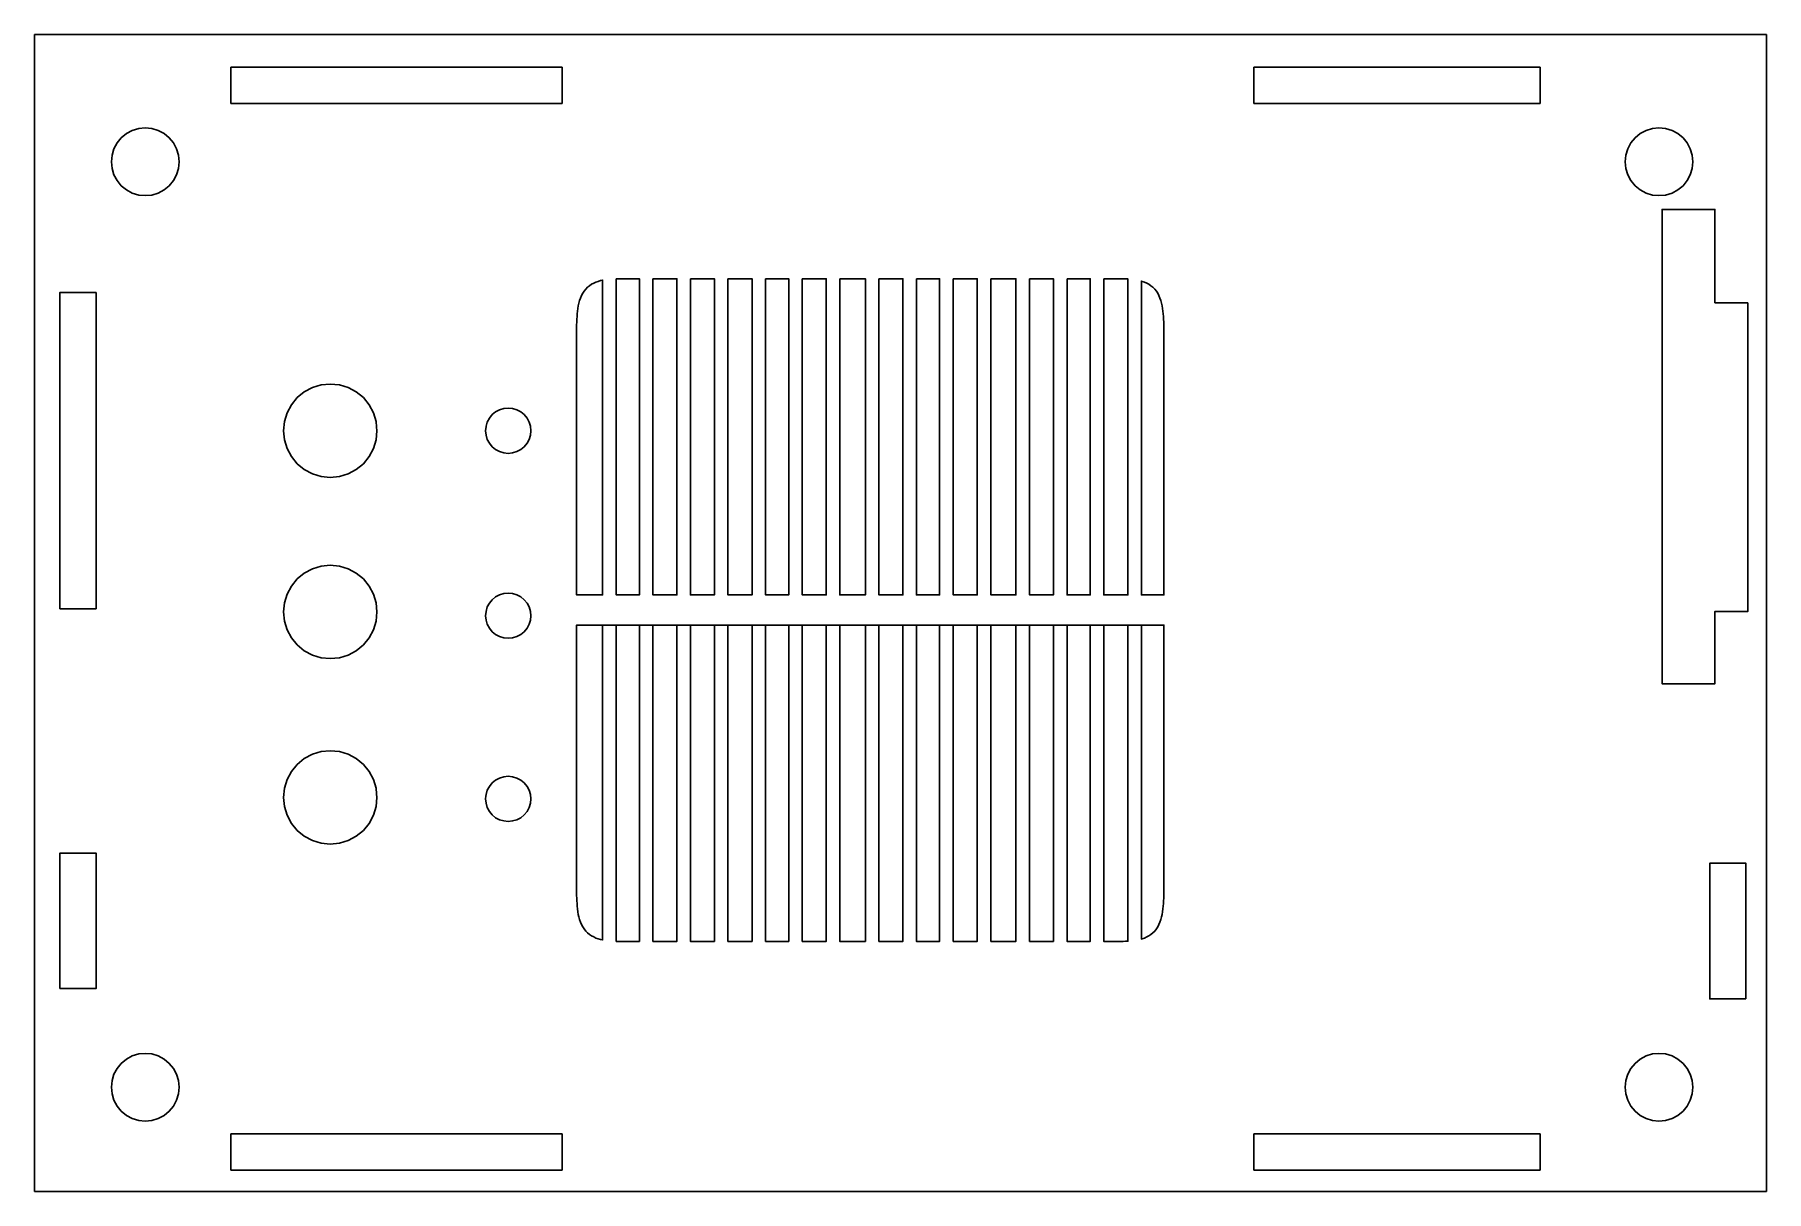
# Model space of a CAD drawing. Header units: millimetres. Extents: x -115 to 0, y -77 to 0.
import ezdxf

# ---------------------------------------------------------------- set-up
doc = ezdxf.new("R2010")
doc.units = ezdxf.units.MM
doc.layers.get('0').update_dxf_attribs({"linetype": 'CONTINUOUS'})

msp = doc.modelspace()

# ---------------------------------------------------------------- linework, layer by layer
for points in [[(0, -76.8), (0, 0), (-115, 0), (-115, -76.8)], [(-79.97, -4.57), (-101.97, -4.57), (-101.97, -2.17), (-79.97, -2.17)], [(-15.03, -4.57), (-34.03, -4.57), (-34.03, -2.17), (-15.03, -2.17)], [(-109.25, -6.85), (-108.9, -6.57), (-108.52, -6.36), (-108.09, -6.23), (-107.65, -6.19), (-107.22, -6.23), (-106.79, -6.36), (-106.4, -6.57), (-106.06, -6.85), (-105.78, -7.19), (-105.78, -7.19), (-105.58, -7.58), (-105.45, -8), (-105.4, -8.44), (-105.45, -8.88), (-105.58, -9.3), (-105.78, -9.69), (-106.06, -10.03), (-106.4, -10.31), (-106.79, -10.52), (-107.22, -10.65), (-107.65, -10.69), (-108.09, -10.65), (-108.52, -10.52), (-108.9, -10.31), (-109.25, -10.03), (-109.53, -9.69), (-109.73, -9.3), (-109.86, -8.88), (-109.9, -8.44), (-109.86, -8), (-109.73, -7.58), (-109.53, -7.19)], [(-5.05, -7.58), (-4.92, -8), (-4.88, -8.44), (-4.92, -8.88), (-5.05, -9.3), (-5.25, -9.69), (-5.53, -10.03), (-5.88, -10.31), (-6.26, -10.52), (-6.69, -10.65), (-7.13, -10.69), (-7.56, -10.65), (-7.99, -10.52), (-8.38, -10.31), (-8.72, -10.03), (-9, -9.69), (-9.2, -9.3), (-9.33, -8.88), (-9.38, -8.44), (-9.33, -8), (-9.2, -7.58), (-9, -7.19), (-8.72, -6.85), (-8.38, -6.57), (-7.99, -6.36), (-7.56, -6.23), (-7.13, -6.19), (-6.69, -6.23), (-6.26, -6.36), (-5.88, -6.57), (-5.53, -6.85), (-5.25, -7.19)], [(-1.22, -17.8), (-1.22, -38.3), (-3.42, -38.3), (-3.42, -43.1), (-6.92, -43.1), (-6.92, -11.6), (-3.42, -11.6), (-3.42, -17.8)], [(-110.92, -17.12), (-110.92, -38.12), (-113.32, -38.12), (-113.32, -17.12)], [(-78.93, -18.18), (-78.9, -18), (-78.86, -17.83), (-78.81, -17.66), (-78.75, -17.49), (-78.68, -17.33), (-78.6, -17.17), (-78.51, -17.03), (-78.4, -16.89), (-78.28, -16.77), (-78.15, -16.67), (-78.02, -16.57), (-77.87, -16.5), (-77.73, -16.43), (-77.57, -16.38), (-77.42, -16.33), (-77.28, -16.3), (-77.28, -37.2), (-79.01, -37.2), (-79.01, -20.16), (-79.01, -19.98), (-79.01, -19.8), (-79.01, -19.62), (-79.01, -19.44), (-79.01, -19.26), (-79, -19.08), (-78.99, -18.9), (-78.98, -18.72), (-78.97, -18.54), (-78.95, -18.36)], [(-76.38, -16.21), (-76.31, -16.21), (-76.15, -16.21), (-75.99, -16.21), (-75.83, -16.21), (-75.67, -16.21), (-75.51, -16.21), (-75.35, -16.21), (-74.84, -16.21), (-74.84, -37.2), (-76.38, -37.2)], [(-73.94, -16.21), (-72.35, -16.21), (-72.35, -37.2), (-73.94, -37.2)], [(-71.45, -16.21), (-69.86, -16.21), (-69.86, -37.2), (-71.45, -37.2)], [(-68.96, -16.21), (-67.36, -16.21), (-67.36, -37.2), (-68.96, -37.2)], [(-66.46, -16.21), (-64.92, -16.21), (-64.92, -37.2), (-66.46, -37.2)], [(-64.02, -16.21), (-62.43, -16.21), (-62.43, -37.2), (-64.02, -37.2)], [(-61.53, -16.21), (-59.83, -16.21), (-59.83, -37.2), (-61.53, -37.2)], [(-58.93, -16.21), (-57.34, -16.21), (-57.34, -37.2), (-58.93, -37.2)], [(-56.44, -16.21), (-54.9, -16.21), (-54.9, -37.2), (-56.44, -37.2)], [(-54, -16.21), (-52.4, -16.21), (-52.4, -37.2), (-54, -37.2)], [(-51.5, -16.21), (-49.83, -16.21), (-49.83, -37.2), (-51.5, -37.2)], [(-48.93, -16.21), (-47.34, -16.21), (-47.34, -37.2), (-48.93, -37.2)], [(-46.44, -16.21), (-44.9, -16.21), (-44.9, -37.2), (-46.44, -37.2)], [(-44, -16.21), (-43.67, -16.21), (-43.51, -16.21), (-43.35, -16.21), (-43.19, -16.21), (-43.04, -16.21), (-42.88, -16.21), (-42.72, -16.21), (-42.56, -16.22), (-42.4, -16.22), (-42.4, -37.2), (-44, -37.2)], [(-40.74, -16.77), (-40.62, -16.89), (-40.51, -17.03), (-40.42, -17.17), (-40.34, -17.33), (-40.27, -17.49), (-40.21, -17.66), (-40.16, -17.83), (-40.13, -18), (-40.1, -18.18), (-40.07, -18.36), (-40.05, -18.54), (-40.04, -18.72), (-40.03, -18.9), (-40.02, -19.08), (-40.02, -19.26), (-40.01, -19.44), (-40.01, -19.62), (-40.01, -19.8), (-40.01, -19.98), (-40.01, -20.16), (-40.01, -20.34), (-40.01, -37.2), (-41.5, -37.2), (-41.5, -16.36), (-41.45, -16.38), (-41.3, -16.43), (-41.15, -16.5), (-41.01, -16.57), (-40.87, -16.67)], [(-93.17, -28.49), (-93.64, -28.87), (-94.18, -29.16), (-94.76, -29.34), (-95.37, -29.4), (-95.97, -29.34), (-96.55, -29.16), (-97.09, -28.87), (-97.56, -28.49), (-97.94, -28.02), (-98.23, -27.48), (-98.41, -26.9), (-98.47, -26.3), (-98.41, -25.69), (-98.23, -25.11), (-97.94, -24.57), (-97.56, -24.1), (-97.09, -23.72), (-96.55, -23.43), (-95.97, -23.25), (-95.37, -23.2), (-94.76, -23.25), (-94.18, -23.43), (-93.64, -23.72), (-93.17, -24.1), (-92.79, -24.57), (-92.5, -25.11), (-92.33, -25.69), (-92.29, -26.05), (-92.27, -26.3), (-92.33, -26.9), (-92.5, -27.48), (-92.79, -28.02)], [(-84.8, -27.13), (-84.94, -26.87), (-85.02, -26.59), (-85.05, -26.3), (-85.02, -26.01), (-85.02, -26), (-84.94, -25.72), (-84.8, -25.46), (-84.61, -25.23), (-84.39, -25.05), (-84.13, -24.91), (-83.84, -24.82), (-83.55, -24.8), (-83.26, -24.82), (-82.98, -24.91), (-82.72, -25.05), (-82.49, -25.23), (-82.3, -25.46), (-82.17, -25.72), (-82.08, -26), (-82.05, -26.3), (-82.08, -26.59), (-82.17, -26.87), (-82.3, -27.13), (-82.49, -27.36), (-82.72, -27.54), (-82.98, -27.68), (-83.26, -27.77), (-83.55, -27.8), (-83.84, -27.77), (-84.13, -27.68), (-84.39, -27.54), (-84.61, -27.36)], [(-94.76, -35.29), (-94.18, -35.47), (-93.64, -35.75), (-93.17, -36.14), (-92.79, -36.61), (-92.5, -37.15), (-92.33, -37.73), (-92.27, -38.33), (-92.33, -38.94), (-92.5, -39.52), (-92.79, -40.05), (-93.17, -40.52), (-93.64, -40.91), (-94.18, -41.2), (-94.76, -41.37), (-95.37, -41.43), (-95.97, -41.37), (-96.55, -41.2), (-97.09, -40.91), (-97.56, -40.52), (-97.94, -40.05), (-98.23, -39.52), (-98.41, -38.94), (-98.47, -38.33), (-98.41, -37.73), (-98.23, -37.15), (-97.94, -36.61), (-97.56, -36.14), (-97.09, -35.75), (-96.55, -35.47), (-95.97, -35.29), (-95.37, -35.23)], [(-82.72, -39.83), (-82.98, -39.96), (-83.26, -40.05), (-83.55, -40.08), (-83.84, -40.05), (-84.13, -39.96), (-84.39, -39.83), (-84.61, -39.64), (-84.8, -39.41), (-84.94, -39.15), (-85.02, -38.87), (-85.05, -38.58), (-85.02, -38.29), (-84.94, -38), (-84.8, -37.74), (-84.61, -37.52), (-84.39, -37.33), (-84.13, -37.19), (-83.84, -37.11), (-83.55, -37.08), (-83.26, -37.11), (-82.98, -37.19), (-82.72, -37.33), (-82.49, -37.52), (-82.3, -37.74), (-82.17, -38), (-82.08, -38.29), (-82.05, -38.58), (-82.08, -38.87), (-82.17, -39.15), (-82.3, -39.41), (-82.49, -39.64)], [(-77.28, -39.2), (-77.28, -60.11), (-77.42, -60.08), (-77.57, -60.03), (-77.73, -59.98), (-77.87, -59.91), (-78.02, -59.84), (-78.15, -59.74), (-78.28, -59.64), (-78.4, -59.52), (-78.51, -59.38), (-78.6, -59.24), (-78.68, -59.08), (-78.75, -58.92), (-78.81, -58.75), (-78.86, -58.58), (-78.9, -58.41), (-78.93, -58.23), (-78.95, -58.05), (-78.97, -57.87), (-78.98, -57.69), (-78.99, -57.51), (-79, -57.33), (-79.01, -57.15), (-79.01, -56.97), (-79.01, -56.79), (-79.01, -56.61), (-79.01, -56.43), (-79.01, -56.25), (-79.01, -39.2)], [(-77.28, -39.2), (-76.38, -39.2), (-76.38, -60.2), (-76.31, -60.2), (-76.15, -60.2), (-75.99, -60.2), (-75.83, -60.2), (-75.67, -60.2), (-75.51, -60.2), (-74.84, -60.2), (-74.84, -39.2), (-73.94, -39.2), (-73.94, -60.2), (-72.35, -60.2), (-72.35, -39.2), (-71.45, -39.2), (-71.45, -60.2), (-69.86, -60.2), (-69.86, -39.2), (-68.96, -39.2), (-68.96, -60.2), (-67.36, -60.2), (-67.36, -39.2), (-66.46, -39.2), (-66.46, -60.2), (-64.92, -60.2), (-64.92, -39.2), (-64.02, -39.2), (-64.02, -60.2), (-62.43, -60.2), (-62.43, -39.2), (-61.53, -39.2), (-61.53, -60.2), (-59.83, -60.2), (-59.83, -39.2), (-58.93, -39.2), (-58.93, -60.2), (-57.34, -60.2), (-57.34, -39.2), (-56.44, -39.2), (-56.44, -60.2), (-54.9, -60.2), (-54.9, -39.2), (-54, -39.2), (-54, -60.2), (-52.4, -60.2), (-52.4, -39.2), (-51.5, -39.2), (-51.5, -60.2), (-49.83, -60.2), (-49.83, -39.2), (-48.93, -39.2), (-48.93, -60.2), (-47.34, -60.2), (-47.34, -39.2), (-46.44, -39.2), (-46.44, -60.2), (-44.9, -60.2), (-44.9, -39.2), (-44, -39.2), (-44, -60.2), (-43.51, -60.2), (-43.35, -60.2), (-43.19, -60.2), (-43.04, -60.2), (-42.88, -60.2), (-42.72, -60.2), (-42.56, -60.19), (-42.4, -60.19), (-42.4, -39.2), (-41.5, -39.2), (-41.5, -60.05), (-41.45, -60.03), (-41.3, -59.98), (-41.15, -59.91), (-41.01, -59.84), (-40.87, -59.74), (-40.74, -59.64), (-40.62, -59.52), (-40.51, -59.38), (-40.42, -59.24), (-40.34, -59.08), (-40.27, -58.92), (-40.21, -58.75), (-40.16, -58.58), (-40.13, -58.41), (-40.1, -58.23), (-40.07, -58.05), (-40.05, -57.87), (-40.04, -57.69), (-40.03, -57.51), (-40.02, -57.33), (-40.02, -57.15), (-40.01, -56.97), (-40.01, -56.79), (-40.01, -56.61), (-40.01, -56.43), (-40.01, -56.25), (-40.01, -56.07), (-40.01, -39.2), (-41.5, -39.2), (-42.4, -39.2), (-44, -39.2), (-44.9, -39.2), (-46.44, -39.2), (-47.34, -39.2), (-48.93, -39.2), (-49.83, -39.2), (-51.5, -39.2), (-52.4, -39.2), (-54, -39.2), (-54.9, -39.2), (-56.44, -39.2), (-57.34, -39.2), (-58.93, -39.2), (-59.83, -39.2), (-61.53, -39.2), (-62.43, -39.2), (-64.02, -39.2), (-64.92, -39.2), (-66.46, -39.2), (-67.36, -39.2), (-68.96, -39.2), (-69.86, -39.2), (-71.45, -39.2), (-72.35, -39.2), (-73.94, -39.2), (-74.84, -39.2), (-76.38, -39.2)], [(-94.76, -53.69), (-95.37, -53.75), (-95.97, -53.69), (-96.55, -53.51), (-97.09, -53.22), (-97.56, -52.84), (-97.94, -52.37), (-98.23, -51.83), (-98.41, -51.25), (-98.47, -50.65), (-98.41, -50.04), (-98.23, -49.46), (-97.94, -48.92), (-97.56, -48.45), (-97.09, -48.07), (-96.55, -47.78), (-95.97, -47.6), (-95.37, -47.55), (-94.76, -47.6), (-94.18, -47.78), (-93.64, -48.07), (-93.17, -48.45), (-92.79, -48.92), (-92.5, -49.46), (-92.33, -50.04), (-92.29, -50.4), (-92.27, -50.65), (-92.33, -51.25), (-92.5, -51.83), (-92.79, -52.37), (-93.17, -52.84), (-93.64, -53.22), (-94.18, -53.51)], [(-84.61, -51.8), (-84.8, -51.58), (-84.94, -51.32), (-85.02, -51.03), (-85.05, -50.74), (-85.04, -50.57), (-85.02, -50.45), (-84.94, -50.17), (-84.8, -49.91), (-84.61, -49.68), (-84.39, -49.49), (-84.13, -49.36), (-83.84, -49.27), (-83.55, -49.24), (-83.26, -49.27), (-82.98, -49.36), (-82.72, -49.49), (-82.49, -49.68), (-82.3, -49.91), (-82.17, -50.17), (-82.08, -50.45), (-82.05, -50.74), (-82.08, -51.03), (-82.17, -51.32), (-82.3, -51.58), (-82.49, -51.8), (-82.72, -51.99), (-82.98, -52.13), (-83.26, -52.21), (-83.55, -52.24), (-83.84, -52.21), (-84.13, -52.13), (-84.39, -51.99)], [(-113.32, -63.34), (-113.32, -54.34), (-110.92, -54.34), (-110.92, -63.34)], [(-1.36, -64.02), (-3.76, -64.02), (-3.76, -55.02), (-1.36, -55.02)], [(-109.86, -69.45), (-109.73, -69.03), (-109.53, -68.64), (-109.25, -68.3), (-108.9, -68.02), (-108.52, -67.81), (-108.09, -67.68), (-107.65, -67.64), (-107.22, -67.68), (-106.79, -67.81), (-106.4, -68.02), (-106.06, -68.3), (-105.78, -68.64), (-105.58, -69.03), (-105.45, -69.45), (-105.4, -69.89), (-105.45, -70.33), (-105.58, -70.75), (-105.78, -71.14), (-106.06, -71.48), (-106.4, -71.76), (-106.79, -71.97), (-107.22, -72.1), (-107.65, -72.14), (-108.09, -72.1), (-108.52, -71.97), (-108.9, -71.76), (-109.25, -71.48), (-109.53, -71.14), (-109.73, -70.75), (-109.86, -70.33), (-109.9, -69.89)], [(-5.88, -71.76), (-6.26, -71.97), (-6.69, -72.1), (-7.13, -72.14), (-7.56, -72.1), (-7.99, -71.97), (-8.38, -71.76), (-8.72, -71.48), (-9, -71.14), (-9.2, -70.75), (-9.33, -70.33), (-9.38, -69.89), (-9.35, -69.66), (-9.33, -69.45), (-9.2, -69.03), (-9, -68.64), (-8.72, -68.3), (-8.38, -68.02), (-7.99, -67.81), (-7.56, -67.68), (-7.13, -67.64), (-6.69, -67.68), (-6.26, -67.81), (-5.88, -68.02), (-5.53, -68.3), (-5.25, -68.64), (-5.05, -69.03), (-4.92, -69.45), (-4.88, -69.89), (-4.92, -70.33), (-5.05, -70.75), (-5.25, -71.14), (-5.53, -71.48)], [(-101.97, -75.39), (-101.97, -72.99), (-79.97, -72.99), (-79.97, -75.39)], [(-15.03, -75.39), (-34.03, -75.39), (-34.03, -72.99), (-15.03, -72.99)]]:
    msp.add_lwpolyline(points, close=True)

doc.saveas('drawing.dxf')
